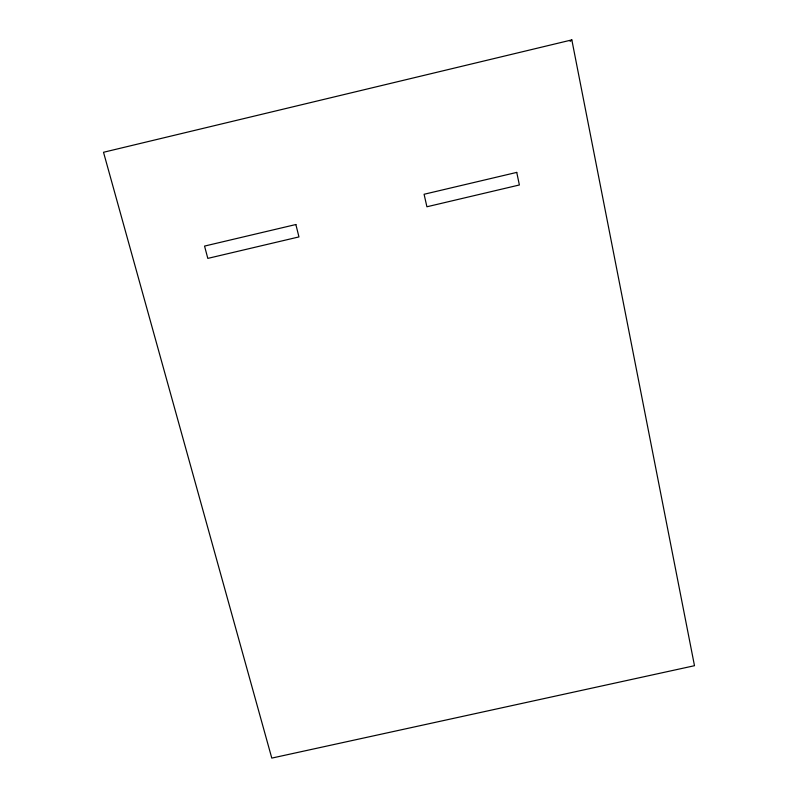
<?xml version="1.0" encoding="UTF-8"?>
<svg xmlns="http://www.w3.org/2000/svg" width="798" height="798" viewBox="0 0 798 798"><rect width="100%" height="100%" fill="white"/><g stroke="black" fill="none" stroke-linecap="round" stroke-linejoin="round"><path stroke-width="1.2" d="M570.121 41.376L571.837 39.9L694.489 665.702L271.789 758.1L103.511 152.278L571.837 39.9M295.868 224.527L204.547 246.083L207.809 258.392L298.951 236.916L295.868 224.527M516.745 172.398L424.087 194.263L426.91 206.772L519.378 184.976L516.745 172.398"/></g></svg>
